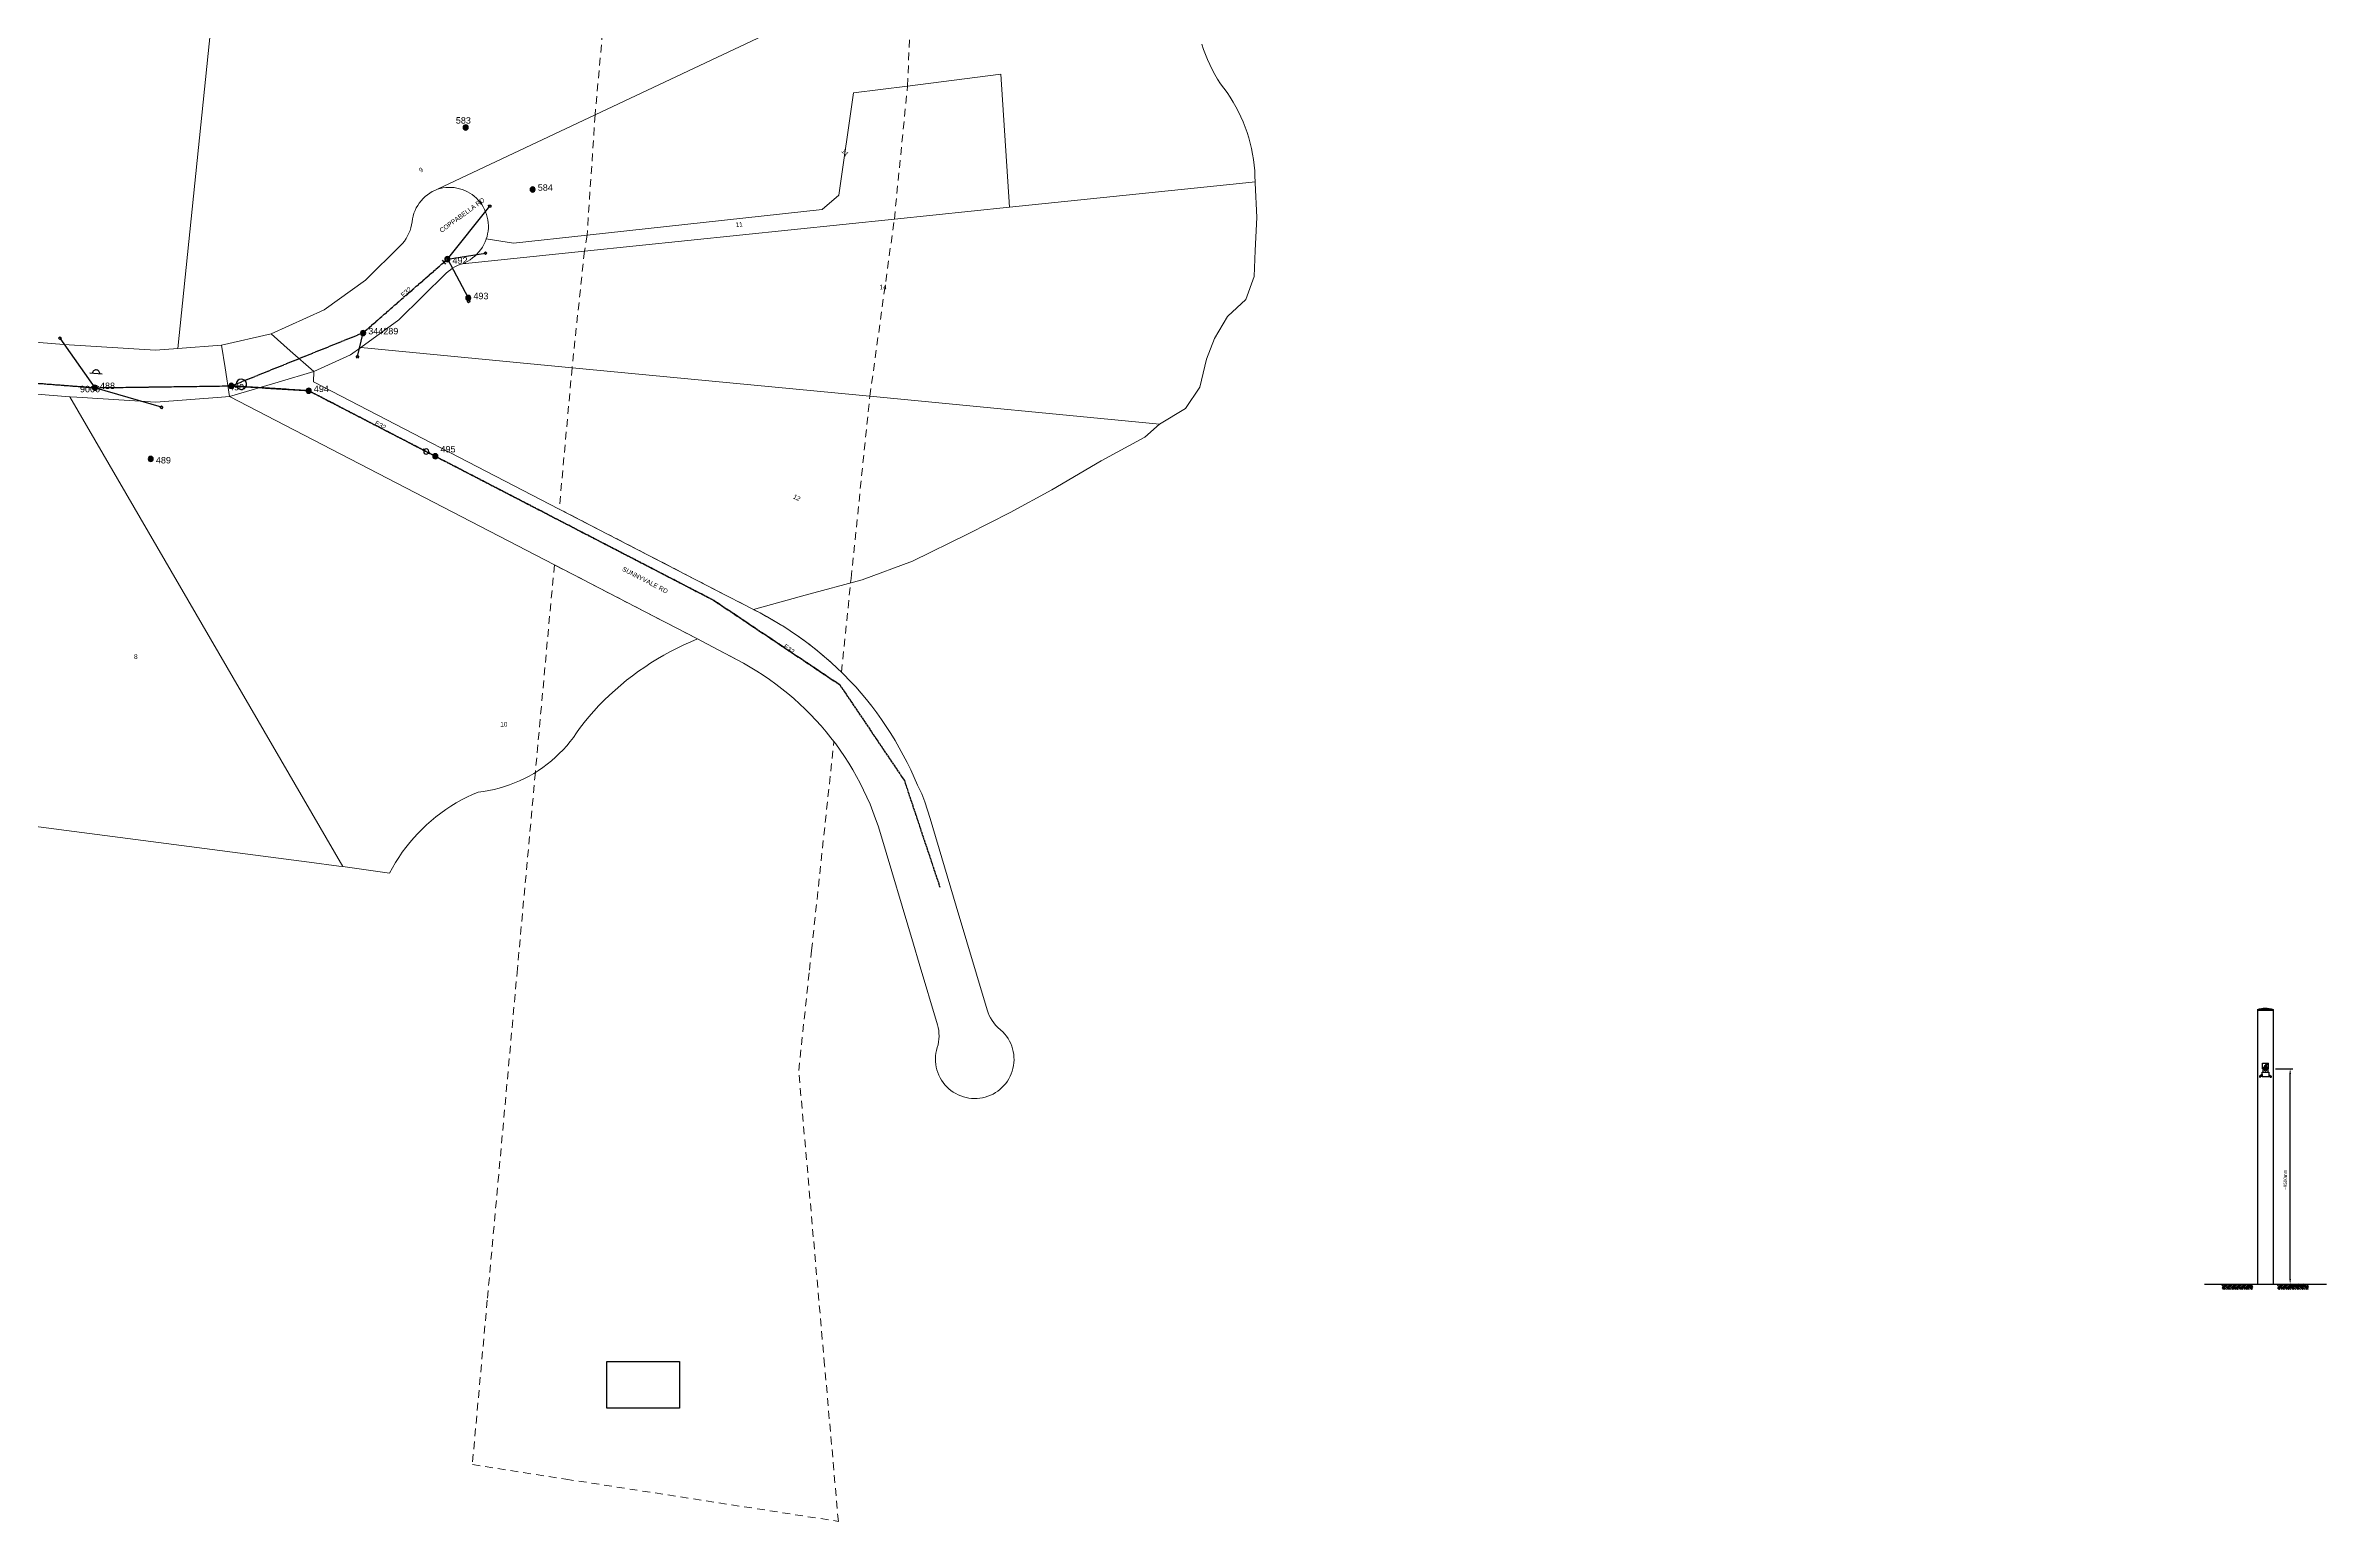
# Model space of a CAD drawing. Header units: metres. Extents: x 315515 to 317824, y 6273486 to 6276226.
# Drawn here: x 316939 to 317824, y 6274474 to 6275047 of the extents above; entities that cross this region are included whole.
import ezdxf
from ezdxf.enums import TextEntityAlignment as Align

# ---------------------------------------------------------------- set-up
doc = ezdxf.new("R2010")
doc.units = ezdxf.units.M
doc.linetypes.add('Cable Exist OH', pattern=[1, 1, 0])
doc.linetypes.add('Dash', pattern=[5, 3, -2])
doc.layers.get('0').update_dxf_attribs({"color": 6})
for name, color, linetype in [('_User Miscellaneous1', 7, 'Continuous'), ('Equip_SP_HV_EXT', 7, 'Continuous'), ('Equip_SP_LV_EXT', 7, 'Continuous'), ('Mains_HV_EXT', 1, 'Continuous'), ('Mains_LV_EXT', 7, 'Continuous'), ('Services_SP_EXT', 7, 'Continuous'), ('SupportsOH_SP_TR_HV_LV_SL_EXT', 7, 'Continuous')]:
    doc.layers.add(name, color=color, linetype=linetype)
for name, color, linetype, lineweight in [('Cadastre Easements_SP_EXT', 9, 'Continuous', 5), ('Cadastre Land Parcels_SP_EXT', 7, 'Continuous', 5), ('Cadastre Roads_SP_EXT', 9, 'Continuous', 5)]:
    doc.layers.add(name, color=color, linetype=linetype, lineweight=lineweight)
doc.styles.add('POLE_LABEL', font='arial.ttf')
doc.styles.get("Standard").update_dxf_attribs({"font": 'arial.ttf'})
doc.dimstyles.new('Annotative', dxfattribs={"dimscale": 0, "dimtxt": 2.5, "dimasz": 2.5, "dimexe": 1.25, "dimexo": 0.625, "dimtad": 1, "dimtxsty": 'Standard', "dimcen": 2.5, "dimadec": 0, "dimazin": 0, "dimtfac": 1, "dimtmove": 0, "dimatfit": 3, "dimfxl": 1, "dimarcsym": 0})
picture_1 = doc.add_image_def('image1.jpg', size_in_pixel=(1076, 689))
pattern_1 = [(45, (-3141.5076, 17009.2375), (1e-16, 1.79605122421), [1.27, -1.27]), (45, (-3141.8443, 17009.5743), (1e-16, 1.79605122421), [1.27, -1.27]), (45, (-3142.1811, 17009.9111), (1e-16, 1.79605122421), [1.27, -1.27]), (135, (-3142.1811, 17010.1356), (-1.79605122421, 1e-16), [1.27, -1.27]), (135, (-3141.8443, 17010.4723), (-1.79605122421, 1e-16), [1.27, -1.27]), (135, (-3141.5076, 17010.8091), (-1.79605122421, 1e-16), [1.27, -1.27])]

# ---------------------------------------------------------------- blocks, each defined once
blk = doc.blocks.new('LV_OH_LINKS_OPEN_EXT')
for p, q in [((-0.17, 4.97), (-0.17, 5.46)), ((-0.17, 3), (-0.17, 2.5)), ((0.17, 4.97), (0.17, 5.46)), ((0.17, 3), (0.17, 2.5))]:
    blk.add_line(p, q)
blk.add_lwpolyline([(0, 2.99, 1), (0, 4.98, 1)], format="xyb", close=True)
at = {"flags": 9}
for tag, p in [('ACTUAL_STATUS', (0, 0)), ('CONSTRUCTED_VOLTAGE', (0, -0.2)), ('OPERATING_VOLTAGE', (0, -0.6)), ('ORIENTATION', (0, -0.8)), ('OWNED_BY', (0, -1)), ('STATE', (0, -1.2)), ('SWITCH_TYPE', (0, -1.4)), ('NO_PHASES', (0, -0.4)), ('USAGE', (0, -1.6)), ('LEGEND', (0, -1.8)), ('NOTES', (0, -2))]:
    blk.add_attdef(tag, text='', height=0.2, dxfattribs=at).set_placement(p, align=Align.MIDDLE_LEFT)
at = {"flags": 1}
blk.add_attdef('Z', (0, 0), '', height=0.2, dxfattribs=at)
blk = doc.blocks.new('CCP_EXT')
blk.add_wipeout([(0, 0.57), (0.57, 0), (0, -0.57), (-0.57, 0)])
blk.add_lwpolyline([(-0.57, 0), (0, 0.57), (0.57, 0), (0, -0.57), (-0.57, 0)])
at = {"flags": 1}
blk.add_attdef('Z', (0, 0), '', height=0.2, dxfattribs=at)
at = {"flags": 9}
for tag, p in [('CCP_TYPE', (0, 0)), ('CONSTRUCTED_VOLTAGE', (0, -0.2)), ('OPERATING_VOLTAGE', (0, -0.6)), ('ORIENTATION', (0, -0.8)), ('OWNED_BY', (0, -1)), ('STATE', (0, -1.8)), ('NO_PHASES', (0, -0.4)), ('USAGE', (0, -1.2)), ('LEGEND', (0, -1.4)), ('LIFE_SUPPORT', (0, -1.6)), ('NOTES', (0, -2))]:
    blk.add_attdef(tag, text='', height=0.2, dxfattribs=at).set_placement(p, align=Align.MIDDLE_LEFT)
blk = doc.blocks.new('POLE_EXT')
blk.add_hatch(color=256).paths.add_polyline_path([(-1, 0, 1), (1, 0, 1)])
blk.add_lwpolyline([(-1, 0, 1), (1, 0, 1)], format="xyb", close=True)
for tag, height, flags, p in [('pNumber', 2.5, 8, (-17.84, 2.07)), ('OWNED_BY', 0.2, 9, (1.35, -0.4)), ('SPECIAL_USE', 0.2, 9, (1.35, -0.8)), ('STATE', 0.2, 9, (1.35, -1)), ('cLV', 0.2, 9, (1.35, -1.4)), ('hDepth', 0.2, 9, (1.35, -1.6)), ('hDia', 0.2, 9, (1.35, -1.8)), ('cHV', 0.2, 9, (1.35, -2)), ('cLinedev', 0.2, 9, (1.35, -3.4)), ('pExisting', 0.2, 9, (1.35, -3.8)), ('pFooting', 0.2, 9, (1.35, -4.4)), ('pNew', 0.2, 9, (1.35, -4.6)), ('pRelocate', 0.2, 9, (1.35, -5)), ('pRemove', 0.2, 9, (1.35, -5.2)), ('pReplace', 0.2, 9, (1.35, -5.4)), ('pStay', 0.2, 9, (1.35, -5.6)), ('pType', 0.2, 9, (1.35, -5.8)), ('cspan', 0.2, 9, (1.35, -6)), ('STREETNAME', 0.2, 9, (1.35, -6.2)), ('SUBURB', 0.2, 9, (1.35, -6.4)), ('OPERATED_BY', 0.2, 9, (1.36, -7.01)), ('PARENT', 0.2, 9, (1.35, -0.6)), ('USAGE', 0.2, 9, (1.35, -1.2)), ('LBRACKET', 0.2, 9, (1.35, -2.2)), ('LExisting', 0.2, 9, (1.35, -2.4)), ('LANTNUMBER', 0.2, 9, (1.35, -2.6)), ('LOther', 0.2, 9, (1.35, -2.8)), ('LRemove', 0.2, 9, (1.35, -3)), ('LEGEND', 0.2, 9, (1.35, -3.2)), ('LOCATION', 0.2, 9, (1.35, -3.6)), ('PFNUMBER', 0.2, 9, (1.35, -4)), ('NEWPFNUMBER', 0.2, 9, (1.35, -4.2)), ('NOTES', 0.2, 9, (1.35, -6.6)), ('MAINTAINED_BY', 0.2, 9, (1.36, -6.81))]:
    blk.add_attdef(tag, text='', height=height, dxfattribs=dict(flags=flags)).set_placement(p, align=Align.MIDDLE_LEFT)
at = {"style": 'POLE_LABEL'}
for tag, height, flags, p in [('STRUCTURE_PLANT_NUMBER', 0.2, 9, (1.35, 0.03)), ('ASSET_NUM', 2.5, 8, (2, 2)), ('STREET_CODE', 0.2, 9, (1.35, -0.2))]:
    blk.add_attdef(tag, text='', height=height, dxfattribs=dict(at, flags=flags)).set_placement(p, align=Align.MIDDLE_LEFT)
at = {"flags": 1}
blk.add_attdef('Z', (1.35, -7.33), '', height=0.2, dxfattribs=at)
blk = doc.blocks.new('HV_USL_CLOSED_EXT')
blk.add_line((2.4, 5.5), (-2.4, 5.5))
blk.add_lwpolyline([(1.44, 5.5, 0.414214), (0, 6.94, 0.414214), (-1.44, 5.5)], format="xyb")
for tag, height, flags, p in [('STREET_CODE', 0.2, 9, (1.5, 0)), ('ASSET_NUM', 2.5, 8, (2, 2)), ('ACTUAL_STATUS', 0.2, 9, (1.5, -0.2)), ('CONSTRUCTED_VOLTAGE', 0.2, 9, (1.5, -0.4)), ('OPERATING_VOLTAGE', 0.2, 9, (1.5, -0.8)), ('ORIENTATION', 0.2, 9, (1.5, -1)), ('OWNED_BY', 0.2, 9, (1.5, -1.2)), ('OPERATED_BY', 0.2, 9, (1.5, -1.4)), ('STATE', 0.2, 9, (1.5, -1.8)), ('SWITCH_TYPE', 0.2, 9, (1.5, -2)), ('STREETNAME', 0.2, 9, (1.5, -2.8)), ('SUBURB', 0.2, 9, (1.5, -3)), ('Z', 0.2, 1, (1.5, -3.6)), ('NO_PHASES', 0.2, 9, (1.5, -0.6)), ('MAINTAINED_BY', 0.2, 9, (1.5, -1.6)), ('USAGE', 0.2, 9, (1.5, -2.2)), ('LEGEND', 0.2, 9, (1.5, -2.4)), ('LOCATION', 0.2, 9, (1.5, -2.6)), ('NOTES', 0.2, 9, (1.5, -3.2)), ('LABEL_ALIGNMENT', 0.2, 9, (1.5, -3.4))]:
    blk.add_attdef(tag, text='', height=height, dxfattribs=dict(flags=flags)).set_placement(p, align=Align.MIDDLE_LEFT)
blk = doc.blocks.new('End Shackle_EXT')
blk.add_wipeout([(0, 0.25), (1.81, 0.25), (1.82, -0.25), (0, -0.25)])
blk.add_line((1.81, -1), (1.81, 1))
at = {"flags": 1}
blk.add_attdef('Z', (0, 0), '', height=0.2, dxfattribs=at)
at = {"flags": 9}
for tag, p in [('CONNECTOR_TYPE', (0, 0)), ('CONSTRUCTED_VOLTAGE', (0, -0.2)), ('OPERATING_VOLTAGE', (0, -0.6)), ('ORIENTATION', (0, -0.8)), ('OWNED_BY', (0, -1)), ('STATE', (0, -1.2)), ('NO_PHASES', (0, -0.4)), ('USAGE', (0, -1.4)), ('NOTES', (0, -1.6))]:
    blk.add_attdef(tag, text='', height=0.2, dxfattribs=at).set_placement(p, align=Align.MIDDLE_LEFT)
blk = doc.blocks.new('*D56')
at = {"layer": '_User Miscellaneous1', "color": 0, "lineweight": -2, "transparency": 16777216}
for p, q in [((317804.48, 6274649.93), (317811.12, 6274649.93)), ((317810.12, 6274568.43), (317810.12, 6274647.93)), ((317804.48, 6274566.43), (317811.12, 6274566.43))]:
    blk.add_line(p, q, dxfattribs=at)
at = {"layer": '_User Miscellaneous1', "color": 0, "transparency": 16777216}
for points in [[(317809.79, 6274647.93), (317810.46, 6274647.93), (317810.12, 6274649.93)], [(317809.79, 6274568.43), (317810.46, 6274568.43), (317810.12, 6274566.43)]]:
    blk.add_solid(points, dxfattribs=at)
at = {"layer": 'Defpoints', "color": 0, "transparency": 16777216}
for p in [(317803.48, 6274649.93), (317810.12, 6274649.93), (317803.48, 6274566.43)]:
    blk.add_point(p, dxfattribs=at)
at = {"layer": '_User Miscellaneous1', "color": 0, "lineweight": 25, "transparency": 16777216, "insert": (317808.23, 6274606.93), "char_height": 1.25, "attachment_point": 5, "rotation": 90, "bg_fill": 3, "box_fill_scale": 1.1, "bg_fill_color": 256, "bg_fill_true_color": 13158600, "bg_fill_transparency": 0}
blk.add_mtext('~9500mm', dxfattribs=at)

msp = doc.modelspace()

# ---------------------------------------------------------------- hatches: boundary and pattern name
at = {"layer": '_User Miscellaneous1', "lineweight": 25}
h = msp.add_hatch(dxfattribs=at)
h.set_pattern_fill('EARTH', color=256, scale=0.2, angle=45)
h.set_pattern_definition(pattern_1)
h.paths.add_polyline_path([(317783.696, 6274566.426), (317783.696, 6274564.426), (317795.696, 6274564.426), (317795.696, 6274566.426)])
h = msp.add_hatch(dxfattribs=at)
h.set_pattern_fill('EARTH', color=256, scale=0.2, angle=45)
h.set_pattern_definition(pattern_1)
h.paths.add_polyline_path([(317817.274, 6274566.426), (317817.274, 6274564.426), (317805.274, 6274564.426), (317805.274, 6274566.426)])

# ---------------------------------------------------------------- linework, layer by layer
at = {"layer": '_User Miscellaneous1', "lineweight": 25, "flags": 128}
msp.add_lwpolyline([(317797.485, 6274672.926, -0.2145132), (317803.485, 6274672.926, -0.9999912)], format="xyb", dxfattribs=at)
for points in [[(317797.485, 6274672.926), (317797.485, 6274566.426)], [(317797.485, 6274672.926), (317803.485, 6274672.926)], [(317797.485, 6274672.726), (317803.485, 6274672.726)], [(317803.485, 6274672.926), (317803.485, 6274566.426)], [(317776.884, 6274566.426), (317824.186, 6274566.426)]]:
    msp.add_lwpolyline(points, dxfattribs=at)
at = {"layer": '_User Miscellaneous1', "lineweight": 25}
msp.add_circle((317798.4, 6274646.922), 0.0761, dxfattribs=at)
msp.add_arc((317798.4, 6274646.922), 0.207, 123.948821, 303.953695, dxfattribs=at)
at = {"layer": 'Cadastre Easements_SP_EXT', "linetype": 'Dash'}
msp.add_lwpolyline([(317158.208, 6275082.047), (317152.566, 6275020.098), (317149.446, 6274973.383), (317148.435, 6274967.204), (317143.627, 6274921.972), (317138.633, 6274867.152), (317199.433, 6274835.682), (317216.572, 6274826.812), (317219.419, 6274825.26), (317219.535, 6274825.197), (317222.455, 6274823.521), (317225.334, 6274821.772), (317228.168, 6274819.953), (317230.956, 6274818.063), (317233.695, 6274816.104), (317236.385, 6274814.077), (317239.023, 6274811.984), (317241.61, 6274809.825), (317244.14, 6274807.603), (317246.614, 6274805.318), (317248.1, 6274803.876), (317251.853, 6274840.253), (317251.853, 6274840.253), (317259.143, 6274910.9), (317268.646, 6274979.629), (317273.774, 6275031.242), (317275.199, 6275066.455)], dxfattribs=at)
msp.add_lwpolyline([(317241.6, 6274534.965), (317240.678, 6274545.162), (317237.203, 6274584.743), (317231.55, 6274649.373), (317235.701, 6274688.197), (317236.518, 6274695.836), (317245.187, 6274776.906), (317244.066, 6274778.376), (317242.186, 6274780.711), (317240.244, 6274782.994), (317238.241, 6274785.225), (317236.18, 6274787.401), (317234.062, 6274789.522), (317231.887, 6274791.585), (317229.658, 6274793.589), (317227.376, 6274795.534), (317225.043, 6274797.416), (317222.661, 6274799.235), (317220.23, 6274800.99), (317217.755, 6274802.679), (317215.234, 6274804.301), (317212.671, 6274805.857), (317210.067, 6274807.342), (317207.425, 6274808.773), (317192.342, 6274816.731), (317175.416, 6274825.482), (317136.761, 6274845.487), (317131.707, 6274790.544), (317129.379, 6274764.981), (317124.379, 6274710.108), (317122.42, 6274688.834), (317115.147, 6274608.802), (317110.73, 6274560.194), (317104.949, 6274496.419), (317141.266, 6274490.787), (317246.915, 6274474.403), (317241.6, 6274534.965)], close=True, dxfattribs=at)
at = {"layer": 'Cadastre Land Parcels_SP_EXT', "linetype": 'Continuous'}
for points in [[(316891.758, 6275076.919), (316829.665, 6275060.111), (316823.397, 6275060.478), (316809.921, 6274942.003), (316815.9, 6274941.521), (316946.409, 6274931.004), (316982.032, 6274928.765), (316990.656, 6274929.417), (317004.24, 6275061.462), (316891.758, 6275076.919)], [(317268.646, 6274979.63), (317313.263, 6274984.24), (317309.896, 6275035.817), (317273.774, 6275031.242), (317252.846, 6275028.593), (317247.096, 6274988.915), (317240.623, 6274983.31), (317149.446, 6274973.383), (317120.863, 6274970.27), (317110.36, 6274972.023), (317110.295, 6274971.817), (317109.878, 6274970.757), (317109.387, 6274969.731), (317108.822, 6274968.743), (317108.189, 6274967.797), (317107.489, 6274966.899), (317106.726, 6274966.055), (317105.905, 6274965.268), (317105.03, 6274964.54), (317104.107, 6274963.876), (317103.135, 6274963.281), (317102.124, 6274962.758), (317101.068, 6274962.308), (317148.435, 6274967.204), (317268.646, 6274979.63)], [(317061.636, 6274929.831), (317143.627, 6274921.972), (317259.143, 6274910.901), (317371.522, 6274900.128), (317381.565, 6274906.139), (317387.106, 6274914.449), (317389.797, 6274925.304), (317392.844, 6274933.265), (317397.859, 6274941.809), (317398.003, 6274941.941), (317405.058, 6274948.397), (317408.185, 6274957.362), (317408.589, 6274967.472), (317409.244, 6274980.188), (317408.683, 6274993.682), (317408.575, 6274994.079), (317402.605, 6274993.466), (317313.263, 6274984.24), (317268.646, 6274979.63), (317148.435, 6274967.204), (317101.068, 6274962.308), (317100.084, 6274961.969), (317099.114, 6274961.564), (317098.175, 6274961.092), (317097.269, 6274960.557), (317096.403, 6274959.961), (317095.581, 6274959.308), (317094.806, 6274958.598), (317076.431, 6274940.582), (317061.636, 6274929.831)], [(317043.304, 6274916.496), (317138.633, 6274867.152), (317199.433, 6274835.682), (317213.984, 6274828.151), (317234.002, 6274833.787), (317256.188, 6274839.719), (317275.739, 6274846.967), (317297.266, 6274857.512), (317313.522, 6274865.859), (317329.778, 6274874.645), (317348.889, 6274885.849), (317365.803, 6274895.075), (317371.522, 6274900.128), (317259.143, 6274910.901), (317143.627, 6274921.972), (317061.636, 6274929.831), (317057.612, 6274926.942), (317043.408, 6274920.501), (317043.304, 6274916.496)], [(316948.753, 6274910.71), (316849.728, 6274918.725), (316912.679, 6274746.939), (317041.603, 6274730.114), (317053.103, 6274728.615), (317054.716, 6274728.407), (316955.271, 6274899.534), (316948.753, 6274910.71)], [(316951.559, 6274910.547), (316948.753, 6274910.71), (316955.271, 6274899.534), (317054.716, 6274728.407), (317072.764, 6274725.879), (317073.904, 6274727.966), (317075.116, 6274730.012), (317076.399, 6274732.016), (317077.75, 6274733.973), (317079.169, 6274735.882), (317080.653, 6274737.741), (317082.2, 6274739.548), (317083.809, 6274741.3), (317085.478, 6274742.995), (317087.205, 6274744.631), (317088.987, 6274746.205), (317090.824, 6274747.718), (317092.712, 6274749.165), (317094.648, 6274750.545), (317096.631, 6274751.859), (317098.658, 6274753.103), (317100.729, 6274754.275), (317102.837, 6274755.376), (317104.984, 6274756.401), (317107.163, 6274757.353), (317109.236, 6274757.617), (317111.297, 6274757.962), (317113.341, 6274758.388), (317115.368, 6274758.895), (317117.374, 6274759.482), (317119.354, 6274760.146), (317121.307, 6274760.888), (317123.23, 6274761.706), (317125.118, 6274762.601), (317126.97, 6274763.568), (317128.782, 6274764.607), (317129.379, 6274764.981), (317130.552, 6274765.717), (317132.277, 6274766.896), (317133.954, 6274768.141), (317135.581, 6274769.452), (317137.155, 6274770.827), (317138.673, 6274772.262), (317140.134, 6274773.755), (317141.535, 6274775.306), (317142.873, 6274776.909), (317144.148, 6274778.565), (317145.356, 6274780.269), (317146.496, 6274782.019), (317148.296, 6274784.306), (317150.157, 6274786.542), (317152.077, 6274788.729), (317154.055, 6274790.863), (317156.09, 6274792.941), (317158.18, 6274794.965), (317160.325, 6274796.931), (317162.522, 6274798.84), (317164.77, 6274800.688), (317167.065, 6274802.475), (317169.408, 6274804.2), (317171.797, 6274805.86), (317174.23, 6274807.456), (317176.705, 6274808.985), (317179.22, 6274810.448), (317181.774, 6274811.842), (317184.364, 6274813.167), (317186.99, 6274814.421), (317189.648, 6274815.604), (317192.342, 6274816.731), (317175.416, 6274825.482), (317136.761, 6274845.487), (317010.675, 6274910.737), (317007.638, 6274910.531), (316982.199, 6274908.597), (316951.559, 6274910.547)]]:
    msp.add_lwpolyline(points, close=True, dxfattribs=at)
for points in [[(317004.24, 6275061.462), (316990.656, 6274929.417), (317007.666, 6274930.703), (317007.666, 6274930.703), (317026.88, 6274935.088), (317047.459, 6274944.421), (317063.422, 6274955.987), (317077.068, 6274969.372), (317077.864, 6274970.214), (317078.594, 6274971.116), (317079.253, 6274972.069), (317079.837, 6274973.07), (317080.345, 6274974.112), (317080.771, 6274975.189), (317081.113, 6274976.296), (317081.371, 6274977.426), (317081.543, 6274978.572), (317081.709, 6274979.686), (317081.956, 6274980.784), (317082.284, 6274981.862), (317082.69, 6274982.912), (317083.174, 6274983.93), (317083.731, 6274984.908), (317084.358, 6274985.843), (317085.053, 6274986.729), (317085.812, 6274987.561), (317086.629, 6274988.336), (317087.502, 6274989.048), (317088.426, 6274989.693), (317089.394, 6274990.268), (317090.402, 6274990.77), (317091.444, 6274991.196), (317152.566, 6275020.098), (317256.006, 6275069.012)], [(317256.006, 6275069.012), (317152.566, 6275020.098), (317091.444, 6274991.196), (317092.483, 6274991.492), (317093.542, 6274991.712), (317094.613, 6274991.856), (317095.692, 6274991.922), (317096.773, 6274991.911), (317097.851, 6274991.824), (317098.919, 6274991.659), (317099.973, 6274991.417), (317101.006, 6274991.101), (317102.015, 6274990.711), (317102.993, 6274990.251), (317103.935, 6274989.72), (317104.837, 6274989.125), (317105.695, 6274988.466), (317106.502, 6274987.747), (317107.255, 6274986.973), (317107.953, 6274986.145), (317108.589, 6274985.271), (317109.159, 6274984.354), (317109.664, 6274983.397), (317110.098, 6274982.408), (317110.46, 6274981.389), (317110.748, 6274980.347), (317110.962, 6274979.287), (317111.098, 6274978.216), (317111.157, 6274977.135), (317111.139, 6274976.055), (317111.043, 6274974.979), (317110.871, 6274973.909), (317110.622, 6274972.859), (317110.36, 6274972.023), (317120.863, 6274970.27), (317149.446, 6274973.383), (317240.623, 6274983.31), (317247.096, 6274988.915), (317252.846, 6275028.593), (317273.774, 6275031.242), (317309.896, 6275035.817), (317313.263, 6274984.24), (317402.605, 6274993.466), (317408.575, 6274994.079), (317408.544, 6274996.248), (317408.436, 6274998.412), (317408.248, 6275000.572), (317407.982, 6275002.723), (317407.638, 6275004.863), (317407.217, 6275006.99), (317406.719, 6275009.099), (317406.145, 6275011.189), (317405.496, 6275013.257), (317404.771, 6275015.301), (317403.973, 6275017.315), (317403.102, 6275019.301), (317402.161, 6275021.255), (317401.149, 6275023.17), (317400.068, 6275025.048), (317398.919, 6275026.887), (317397.705, 6275028.683), (317396.431, 6275030.39), (317395.217, 6275032.143), (317394.067, 6275033.935), (317392.981, 6275035.769), (317391.96, 6275037.64), (317391.96, 6275037.64), (317391.007, 6275039.546), (317390.123, 6275041.485), (317389.308, 6275043.453), (317388.564, 6275045.45), (317387.89, 6275047.471)]]:
    msp.add_lwpolyline(points, dxfattribs=at)
at = {"layer": 'Cadastre Roads_SP_EXT', "linetype": 'Continuous'}
msp.add_lwpolyline([(317010.675, 6274910.737), (317136.761, 6274845.487), (317175.416, 6274825.482), (317192.342, 6274816.731), (317193.909, 6274815.905), (317207.425, 6274808.773), (317210.067, 6274807.342), (317212.671, 6274805.857), (317215.234, 6274804.301), (317217.755, 6274802.679), (317220.23, 6274800.99), (317222.661, 6274799.235), (317225.043, 6274797.416), (317227.376, 6274795.534), (317229.658, 6274793.589), (317231.887, 6274791.585), (317234.062, 6274789.522), (317236.18, 6274787.401), (317238.241, 6274785.225), (317240.244, 6274782.994), (317242.186, 6274780.711), (317244.066, 6274778.376), (317245.187, 6274776.906), (317245.884, 6274775.992), (317247.637, 6274773.561), (317249.324, 6274771.083), (317250.944, 6274768.561), (317252.497, 6274765.997), (317253.98, 6274763.392), (317255.394, 6274760.748), (317256.736, 6274758.068), (317258.006, 6274755.352), (317259.202, 6274752.604), (317260.326, 6274749.824), (317261.374, 6274747.016), (317262.347, 6274744.181), (317263.268, 6274741.306), (317276.022, 6274698.302), (317278.282, 6274690.789), (317285.361, 6274667.072), (317285.641, 6274665.98), (317285.841, 6274664.872), (317285.957, 6274663.752), (317285.991, 6274662.626), (317285.942, 6274661.5), (317285.809, 6274660.382), (317285.594, 6274659.276), (317285.299, 6274658.189), (317285.009, 6274657.134), (317284.798, 6274656.057), (317284.663, 6274654.97), (317284.607, 6274653.875), (317284.629, 6274652.78), (317284.731, 6274651.689), (317284.911, 6274650.608), (317285.167, 6274649.543), (317285.5, 6274648.498), (317285.906, 6274647.481), (317286.385, 6274646.496), (317286.925, 6274645.543), (317287.55, 6274644.646), (317288.23, 6274643.791), (317288.97, 6274642.989), (317289.764, 6274642.241), (317290.611, 6274641.552), (317291.505, 6274640.925), (317292.441, 6274640.364), (317293.414, 6274639.87), (317294.421, 6274639.449), (317295.43, 6274639.066), (317296.494, 6274638.826), (317297.55, 6274638.626), (317298.617, 6274638.501), (317299.69, 6274638.452), (317300.766, 6274638.478), (317301.834, 6274638.579), (317302.894, 6274638.756), (317303.937, 6274639.008), (317304.963, 6274639.332), (317305.961, 6274639.728), (317306.93, 6274640.193), (317307.863, 6274640.725), (317308.757, 6274641.321), (317309.606, 6274641.979), (317310.406, 6274642.695), (317311.155, 6274643.466), (317311.848, 6274644.274), (317312.489, 6274645.172), (317313.067, 6274646.1), (317313.576, 6274647.067), (317314.014, 6274648.066), (317314.38, 6274649.097), (317314.67, 6274650.149), (317314.885, 6274651.221), (317315.021, 6274652.306), (317315.08, 6274653.397), (317315.062, 6274654.49), (317314.962, 6274655.578), (317314.786, 6274656.656), (317314.533, 6274657.718), (317314.204, 6274658.76), (317313.802, 6274659.776), (317313.327, 6274660.76), (317312.784, 6274661.708), (317312.173, 6274662.614), (317311.498, 6274663.473), (317310.765, 6274664.284), (317309.974, 6274665.018), (317308.72, 6274666.144), (317307.935, 6274666.954), (317307.213, 6274667.821), (317306.557, 6274668.737), (317305.97, 6274669.698), (317305.456, 6274670.702), (317305.017, 6274671.741), (317304.613, 6274672.808), (317292.674, 6274713.068), (317282.57, 6274747.024), (317281.552, 6274750.321), (317280.453, 6274753.55), (317279.271, 6274756.702), (317277.605, 6274760.018), (317276.338, 6274762.99), (317274.999, 6274765.93), (317273.588, 6274768.837), (317272.107, 6274771.708), (317270.557, 6274774.542), (317268.939, 6274777.339), (317267.252, 6274780.094), (317265.499, 6274782.809), (317263.68, 6274785.478), (317261.796, 6274788.103), (317259.849, 6274790.681), (317257.84, 6274793.211), (317255.769, 6274795.692), (317253.64, 6274798.121), (317251.429, 6274800.544), (317249.031, 6274802.973), (317248.1, 6274803.876), (317246.614, 6274805.318), (317244.14, 6274807.603), (317241.61, 6274809.825), (317239.023, 6274811.984), (317236.384, 6274814.077), (317233.695, 6274816.104), (317230.956, 6274818.063), (317228.168, 6274819.953), (317225.334, 6274821.772), (317222.455, 6274823.521), (317219.535, 6274825.197), (317219.419, 6274825.261), (317216.572, 6274826.812), (317213.984, 6274828.151), (317199.433, 6274835.682), (317138.633, 6274867.152), (317043.304, 6274916.496), (317043.408, 6274920.501), (317029.632, 6274916.393), (317010.675, 6274910.737)], close=True, dxfattribs=at)
at = {"layer": 'Mains_HV_EXT', "linetype": 'Cable Exist OH'}
msp.add_lwpolyline([(316847.397, 6274923.014), (316958.49, 6274914.204)], dxfattribs=at)
at = {"layer": 'Mains_LV_EXT', "linetype": 'Cable Exist OH'}
for points in [[(316847.397, 6274923.014), (316902.77, 6274918.535), (316958.49, 6274914.204)], [(316958.49, 6274914.204), (317011.461, 6274914.923)], [(317090.587, 6274887.606), (317041.463, 6274913.033), (317011.461, 6274914.923)], [(317247.499, 6274798.929), (317198.58, 6274831.708), (317146.134, 6274858.855), (317090.587, 6274887.606)]]:
    msp.add_lwpolyline(points, dxfattribs=at)
at = {"layer": 'Mains_LV_EXT', "linetype": 'Continuous'}
msp.add_lwpolyline([(317013.457, 6274914.797, 8.9167525), (317013.316, 6274915.672)], format="xyb", dxfattribs=at)

# ---------------------------------------------------------------- block references
at = {"layer": 'Equip_SP_HV_EXT'}
ref = msp.add_blockref('HV_USL_CLOSED_EXT', (316958.49, 6274914.204), dxfattribs=dict(at, rotation=355.2468876446855))
ref.add_attrib('ASSET_NUM', '9006', dxfattribs={"layer": '0', "height": 2.5}).set_placement((316960.49, 6274914.954), align=Align.TOP_RIGHT)
at = {"layer": 'Equip_SP_LV_EXT', "rotation": 62.09538330091605}
msp.add_blockref('LV_OH_LINKS_OPEN_EXT', (317090.587, 6274887.606), dxfattribs=at)
at = {"layer": 'SupportsOH_SP_TR_HV_LV_SL_EXT'}
ref = msp.add_blockref('POLE_EXT', (317102.359, 6275015.173), dxfattribs=at)
ref.add_attrib('ASSET_NUM', '583', dxfattribs={"layer": '0', "height": 2.5, "style": 'POLE_LABEL'}).set_placement((317104.359, 6275015.923), align=Align.BOTTOM_RIGHT)
ref = msp.add_blockref('POLE_EXT', (317128.316, 6274991.107), dxfattribs=at)
ref.add_attrib('ASSET_NUM', '584', dxfattribs={"layer": '0', "height": 2.5, "style": 'POLE_LABEL'}).set_placement((317130.316, 6274991.857), align=Align.MIDDLE_LEFT)
ref = msp.add_blockref('POLE_EXT', (317095.233, 6274964.07), dxfattribs=at)
ref.add_attrib('ASSET_NUM', '492', dxfattribs={"layer": '0', "height": 2.5, "style": 'POLE_LABEL'}).set_placement((317097.233, 6274964.82), align=Align.TOP_LEFT)
ref = msp.add_blockref('POLE_EXT', (317062.563, 6274935.414), dxfattribs=at)
ref.add_attrib('ASSET_NUM', '344289', dxfattribs={"layer": '0', "height": 2.5, "style": 'POLE_LABEL'}).set_placement((317064.563, 6274936.164), align=Align.MIDDLE_LEFT)
ref = msp.add_blockref('POLE_EXT', (316958.49, 6274914.204), dxfattribs=at)
ref.add_attrib('ASSET_NUM', '488', dxfattribs={"layer": '0', "height": 2.5, "style": 'POLE_LABEL'}).set_placement((316960.49, 6274914.954), align=Align.MIDDLE_LEFT)
ref = msp.add_blockref('POLE_EXT', (317011.461, 6274914.923), dxfattribs=at)
ref.add_attrib('ASSET_NUM', '490', dxfattribs={"layer": '0', "height": 2.5, "style": 'POLE_LABEL'}).set_placement((317013.461, 6274915.673), align=Align.TOP_CENTER)
ref = msp.add_blockref('POLE_EXT', (317041.463, 6274913.033), dxfattribs=at)
ref.add_attrib('ASSET_NUM', '494', dxfattribs={"layer": '0', "height": 2.5, "style": 'POLE_LABEL'}).set_placement((317043.463, 6274913.783), align=Align.MIDDLE_LEFT)
ref = msp.add_blockref('POLE_EXT', (316980.175, 6274886.581), dxfattribs=at)
ref.add_attrib('ASSET_NUM', '489', dxfattribs={"layer": '0', "height": 2.5, "style": 'POLE_LABEL'}).set_placement((316982.175, 6274887.331), align=Align.TOP_LEFT)
ref = msp.add_blockref('POLE_EXT', (317090.587, 6274887.606), dxfattribs=at)
ref.add_attrib('ASSET_NUM', '495', dxfattribs={"layer": '0', "height": 2.5, "rotation": 0.032061, "style": 'POLE_LABEL'}).set_placement((317092.587, 6274888.356), align=Align.BOTTOM_LEFT)

# ---------------------------------------------------------------- texts
at = {"layer": 'Cadastre Land Parcels_SP_EXT'}
for s, rotation, p in [('11', 313.085175, (317247.966, 6275005.878)), ('9', 35.919197, (317084.948, 6274997.57)), ('11', 7.493617, (317207.165, 6274976.471)), ('12', 332.633331, (317229.166, 6274871.398))]:
    msp.add_text(s, height=1.8, rotation=rotation, dxfattribs=at).set_placement(p)
for s, p in [('14', (317262.873, 6274952.324)), ('8', (316973.693, 6274809.006)), ('10', (317115.745, 6274782.715))]:
    msp.add_text(s, height=1.8, dxfattribs=at).set_placement(p)
at = {"layer": 'Cadastre Roads_SP_EXT'}
msp.add_text('SUNNYVALE RD', height=1.8, rotation=332.533039, dxfattribs=at).set_placement((317162.877, 6274843.287))
at = {"layer": 'Mains_LV_EXT'}
for rotation, p in [(41.130074, (317078.177, 6274949.176)), (331.513039, (317066.89, 6274899.943)), (325.05324, (317225.456, 6274813.437))]:
    msp.add_text('E32', height=1.8, rotation=rotation, dxfattribs=at).set_placement(p)

# ---------------------------------------------------------------- pictures from other files: only their frames are drawn
at = {"layer": '_User Miscellaneous1'}
image = msp.add_image(picture_1, insert=(317157.171, 6274518.353), size_in_units=(28.133, 18.015), dxfattribs=dict(at, brightness=10, contrast=90))
image.dxf.flags = 7

# ---------------------------------------------------------------- next in the draw order: block references
at = {"layer": 'Services_SP_EXT', "rotation": 231.3478167184197}
msp.add_blockref('CCP_EXT', (317111.688, 6274984.645), dxfattribs=at)
at = {"layer": 'Services_SP_EXT'}
for p in [(317110.028, 6274966.415), (317103.467, 6274947.649), (316944.967, 6274933.437), (317060.386, 6274926.257), (316984.291, 6274906.648)]:
    msp.add_blockref('CCP_EXT', p, dxfattribs=at)

# ---------------------------------------------------------------- next in the draw order: dimensions: what is measured, and where the dimension line sits
at = {"layer": '_User Miscellaneous1', "lineweight": 25}
dim = msp.add_linear_dim(base=(317810.123, 6274649.933), p1=(317803.485, 6274566.426), p2=(317803.485, 6274649.933), angle=90, text='~9500mm', dimstyle='Annotative', override={"dimasz": 4, "dimexe": 2, "dimexo": 2, "dimgap": 2.5, "dimdec": 1, "dimdsep": 46, "dimcen": 10, "dimtfill": 1}, dxfattribs=at)
dim.commit()
dim.dimension.update_dxf_attribs({"geometry": '*D56', "text_midpoint": (317810.123, 6274606.926), "dimtype": 161})

# ---------------------------------------------------------------- next in the draw order: linework, layer by layer
for p, q in [((317799.393, 6274649.933), (317799.393, 6274652.217)), ((317799.393, 6274652.217), (317801.677, 6274652.217)), ((317799.393, 6274649.933), (317801.677, 6274649.933)), ((317799.584, 6274649.933), (317799.584, 6274648.692)), ((317801.487, 6274649.933), (317801.487, 6274648.692)), ((317801.677, 6274649.933), (317801.677, 6274652.217)), ((317799.271, 6274647.759), (317799.271, 6274647.259)), ((317801.799, 6274647.759), (317801.799, 6274647.259))]:
    msp.add_line(p, q, dxfattribs=at)
for points in [[(317799.271, 6274646.826), (317799.271, 6274648.692), (317801.799, 6274648.692), (317801.799, 6274646.826)], [(317800.191, 6274650.526), (317800.879, 6274650.526)], [(317801.799, 6274646.826), (317799.271, 6274646.826)]]:
    msp.add_lwpolyline(points, dxfattribs=at)
at = {"layer": '_User Miscellaneous1', "lineweight": 25, "flags": 128}
for points in [[(317800.341, 6274650.089), (317800.798, 6274651.863)], [(317800.781, 6274649.976), (317801.238, 6274651.75)], [(317799.271, 6274647.759), (317798.284, 6274647.094)], [(317799.271, 6274647.259), (317798.515, 6274646.75)], [(317801.799, 6274647.759), (317802.787, 6274647.094)], [(317801.799, 6274647.259), (317802.555, 6274646.75)]]:
    msp.add_lwpolyline(points, dxfattribs=at)
for points in [[(317800.798, 6274651.863, -0.4598717), (317801.238, 6274651.75, -10.5327779)], [(317800.798, 6274651.863, 0.4598717), (317801.238, 6274651.75, 10.5327779)]]:
    msp.add_lwpolyline(points, format="xyb", dxfattribs=at)
at = {"layer": '_User Miscellaneous1', "lineweight": 25}
for centre, radius in [((317800.535, 6274651.134), 0.249), ((317800.535, 6274649.933), 0.249), ((317802.671, 6274646.922), 0.0761)]:
    msp.add_circle(centre, radius, dxfattribs=at)
for centre, radius, start, end in [((317800.535, 6274649.933), 0.952, 0, 180), ((317800.535, 6274649.933), 0.685, 119.974214, 60.025786), ((317802.671, 6274646.922), 0.207, 236.046305, 56.051179)]:
    msp.add_arc(centre, radius, start, end, dxfattribs=at)
at = {"layer": 'Cadastre Roads_SP_EXT', "linetype": 'Continuous'}
msp.add_lwpolyline([(317110.36, 6274972.023), (317110.622, 6274972.859), (317110.871, 6274973.909), (317111.043, 6274974.979), (317111.139, 6274976.055), (317111.157, 6274977.135), (317111.098, 6274978.216), (317110.962, 6274979.287), (317110.748, 6274980.347), (317110.46, 6274981.389), (317110.098, 6274982.408), (317109.664, 6274983.397), (317109.159, 6274984.354), (317108.589, 6274985.271), (317107.953, 6274986.145), (317107.255, 6274986.973), (317106.502, 6274987.747), (317105.695, 6274988.466), (317104.837, 6274989.125), (317103.935, 6274989.72), (317102.993, 6274990.251), (317102.015, 6274990.711), (317101.006, 6274991.101), (317099.973, 6274991.417), (317098.919, 6274991.659), (317097.851, 6274991.824), (317096.773, 6274991.911), (317095.692, 6274991.922), (317094.613, 6274991.856), (317093.542, 6274991.712), (317092.483, 6274991.492), (317091.444, 6274991.196), (317090.402, 6274990.77), (317089.394, 6274990.268), (317088.426, 6274989.693), (317087.502, 6274989.048), (317086.629, 6274988.336), (317085.812, 6274987.561), (317085.053, 6274986.729), (317084.358, 6274985.843), (317083.731, 6274984.908), (317083.174, 6274983.93), (317082.69, 6274982.912), (317082.284, 6274981.862), (317081.956, 6274980.784), (317081.709, 6274979.686), (317081.543, 6274978.572), (317081.371, 6274977.426), (317081.113, 6274976.296), (317080.771, 6274975.189), (317080.345, 6274974.112), (317079.837, 6274973.07), (317079.253, 6274972.069), (317078.594, 6274971.116), (317077.864, 6274970.214), (317077.068, 6274969.372), (317063.422, 6274955.987), (317047.459, 6274944.421), (317026.88, 6274935.088), (317034.302, 6274928.537), (317043.408, 6274920.501), (317057.612, 6274926.942), (317061.636, 6274929.831), (317076.431, 6274940.582), (317094.806, 6274958.598), (317095.581, 6274959.308), (317096.403, 6274959.961), (317097.269, 6274960.557), (317098.175, 6274961.092), (317099.114, 6274961.564), (317100.084, 6274961.969), (317101.068, 6274962.308), (317102.124, 6274962.758), (317103.135, 6274963.281), (317104.107, 6274963.876), (317105.03, 6274964.54), (317105.905, 6274965.268), (317106.726, 6274966.055), (317107.489, 6274966.899), (317108.189, 6274967.797), (317108.822, 6274968.743), (317109.387, 6274969.731), (317109.878, 6274970.757), (317110.295, 6274971.817), (317110.36, 6274972.023)], close=True, dxfattribs=at)
msp.add_lwpolyline([(316849.728, 6274918.725), (316948.753, 6274910.71), (316951.559, 6274910.547), (316982.199, 6274908.597), (317007.638, 6274910.531), (317010.675, 6274910.737), (317008.993, 6274921.897), (317007.666, 6274930.703), (316990.656, 6274929.417), (316982.032, 6274928.765), (316946.409, 6274931.004), (316815.9, 6274941.521)], dxfattribs=at)
at = {"layer": 'Mains_HV_EXT', "linetype": 'Cable Exist OH'}
msp.add_lwpolyline([(316958.49, 6274914.204), (317011.461, 6274914.923), (317041.463, 6274913.033), (317198.58, 6274831.708), (317247.499, 6274798.929), (317272.529, 6274761.794), (317286.324, 6274720.393)], dxfattribs=at)
at = {"layer": 'Mains_LV_EXT', "linetype": 'Cable Exist OH'}
msp.add_lwpolyline([(317011.461, 6274914.923), (317062.563, 6274935.54)], dxfattribs=at)
at = {"layer": 'Services_SP_EXT'}
for points in [[(317095.233, 6274964.07), (317111.688, 6274984.645)], [(317095.233, 6274964.07), (317110.028, 6274966.415)], [(317095.297, 6274964.15), (317103.357, 6274949.036)], [(316944.967, 6274933.436), (316958.49, 6274914.204)], [(317060.386, 6274926.257), (317062.563, 6274935.54)], [(316984.291, 6274906.648), (316958.49, 6274914.204)]]:
    msp.add_lwpolyline(points, dxfattribs=at)

# ---------------------------------------------------------------- next in the draw order: block references
at = {"layer": 'SupportsOH_SP_TR_HV_LV_SL_EXT'}
ref = msp.add_blockref('POLE_EXT', (317103.357, 6274949.036), dxfattribs=at)
ref.add_attrib('ASSET_NUM', '493', dxfattribs={"layer": '0', "height": 2.5, "style": 'POLE_LABEL'}).set_placement((317105.357, 6274949.786), align=Align.MIDDLE_LEFT)

# ---------------------------------------------------------------- next in the draw order: texts
at = {"layer": 'Cadastre Roads_SP_EXT'}
msp.add_text('COPPABELLA RD', height=1.8, rotation=36.294594, dxfattribs=at).set_placement((317093.037, 6274974.231))

# ---------------------------------------------------------------- next in the draw order: block references
at = {"layer": 'Mains_LV_EXT', "rotation": 219.9656589341195}
msp.add_blockref('End Shackle_EXT', (317095.233, 6274964.07), dxfattribs=at)

# ---------------------------------------------------------------- next in the draw order: linework, layer by layer
at = {"layer": 'Mains_LV_EXT', "linetype": 'Cable Exist OH'}
msp.add_lwpolyline([(317062.563, 6274935.54), (317095.233, 6274964.07)], dxfattribs=at)

doc.saveas('drawing.dxf')
